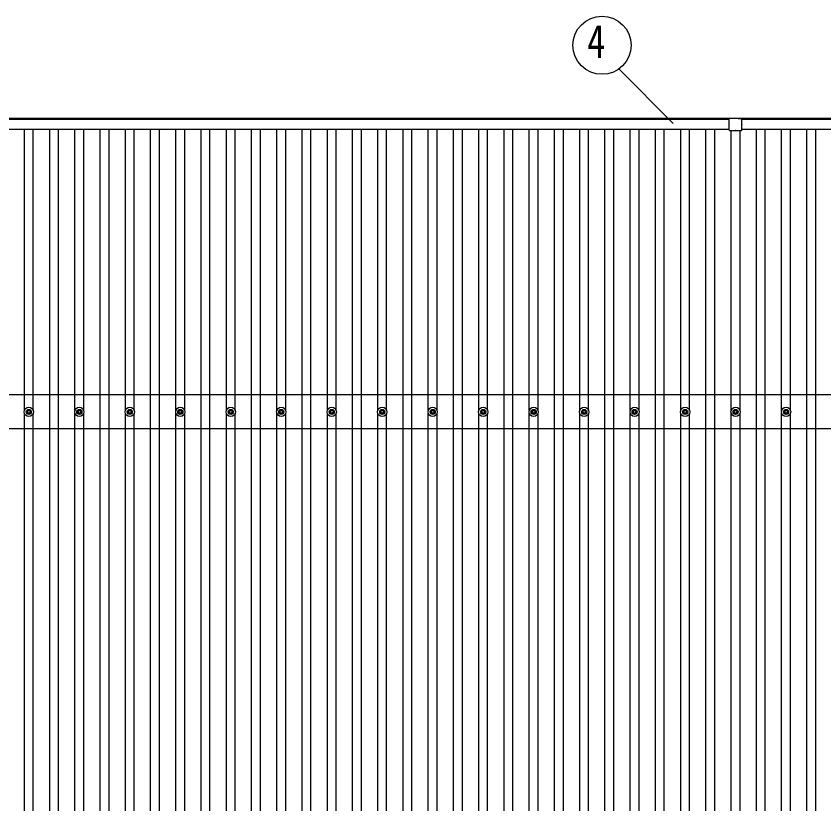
# Model space of a CAD drawing. Units: millimetres, scale not verified. Extents: x -21025 to 21025, y -14850 to 14850.
# Drawn here: x -14342 to -11142, y 8488 to 11608 of the extents above; entities that cross this region are included whole.
import ezdxf
from ezdxf.enums import TextEntityAlignment as Align

# ---------------------------------------------------------------- set-up
doc = ezdxf.new("R2010")
doc.units = ezdxf.units.MM
doc.header["$LTSCALE"] = 60
for name, color, linetype in [('0-5_YKK_13', 4, 'Continuous'), ('0-6_YKK_A1', 4, 'Continuous'), ('0-7_YKK_D', 6, 'Continuous')]:
    doc.layers.add(name, color=color, linetype=linetype)
doc.styles.add('ＭＳ ゴシック', font='')
doc.styles.get('ＭＳ ゴシック').set_extended_font_data('MS Gothic')

msp = doc.modelspace()

# ---------------------------------------------------------------- linework, layer by layer
at = {"layer": '0-5_YKK_13'}
for p, q in [((-11516.4, 11179.91), (-11516.4, 11201.51)), ((-11501.4, 11202.51), (-11515.4, 11202.51)), ((-11501.4, 11204.01), (-11481.4, 11204.01)), ((-11501.4, 11202.51), (-11501.4, 11204.01)), ((-11481.4, 11202.51), (-11481.4, 11204.01)), ((-11481.4, 11202.51), (-11467.4, 11202.51)), ((-11466.4, 11179.91), (-11466.4, 11201.51)), ((-11516.4, 11156.51), (-11516.4, 11179.11)), ((-11466.4, 11156.51), (-11466.4, 11179.11)), ((-11515.4, 11155.51), (-11491.8, 11155.51)), ((-11491, 11155.51), (-11467.4, 11155.51)), ((-14293.15, 10050.33), (-14293.15, 10045.91)), ((-14289.65, 10050.33), (-14289.65, 10045.91)), ((-14093.15, 10050.33), (-14093.15, 10045.91)), ((-14089.65, 10050.33), (-14089.65, 10045.91)), ((-13893.15, 10050.33), (-13893.15, 10045.91)), ((-13889.65, 10050.33), (-13889.65, 10045.91)), ((-13693.15, 10050.33), (-13693.15, 10045.91)), ((-13689.65, 10050.33), (-13689.65, 10045.91)), ((-13493.15, 10050.33), (-13493.15, 10045.91)), ((-13489.65, 10050.33), (-13489.65, 10045.91)), ((-13293.15, 10050.33), (-13293.15, 10045.91)), ((-13289.65, 10050.33), (-13289.65, 10045.91)), ((-13093.15, 10050.33), (-13093.15, 10045.91)), ((-13089.65, 10050.33), (-13089.65, 10045.91)), ((-12893.15, 10050.33), (-12893.15, 10045.91)), ((-12889.65, 10050.33), (-12889.65, 10045.91)), ((-12693.15, 10050.33), (-12693.15, 10045.91)), ((-12689.65, 10050.33), (-12689.65, 10045.91)), ((-12493.15, 10050.33), (-12493.15, 10045.91)), ((-12489.65, 10050.33), (-12489.65, 10045.91)), ((-12293.15, 10050.33), (-12293.15, 10045.91)), ((-12289.65, 10050.33), (-12289.65, 10045.91)), ((-12093.15, 10050.33), (-12093.15, 10045.91)), ((-12089.65, 10050.33), (-12089.65, 10045.91)), ((-11893.15, 10050.33), (-11893.15, 10045.91)), ((-11889.65, 10050.33), (-11889.65, 10045.91)), ((-11693.15, 10050.33), (-11693.15, 10045.91)), ((-11689.65, 10050.33), (-11689.65, 10045.91)), ((-11493.15, 10050.33), (-11493.15, 10045.91)), ((-11489.65, 10050.33), (-11489.65, 10045.91)), ((-11293.15, 10050.33), (-11293.15, 10045.91)), ((-11289.65, 10050.33), (-11289.65, 10045.91)), ((-14301.4, 10042.08), (-14296.99, 10042.08)), ((-14301.4, 10038.58), (-14296.99, 10038.58)), ((-14293.15, 10034.75), (-14293.15, 10030.33)), ((-14289.65, 10034.75), (-14289.65, 10030.33)), ((-14285.82, 10042.08), (-14281.41, 10042.08)), ((-14285.82, 10038.58), (-14281.41, 10038.58)), ((-14101.4, 10042.08), (-14096.99, 10042.08)), ((-14101.4, 10038.58), (-14096.99, 10038.58)), ((-14093.15, 10034.75), (-14093.15, 10030.33)), ((-14089.65, 10034.75), (-14089.65, 10030.33)), ((-14085.82, 10042.08), (-14081.41, 10042.08)), ((-14085.82, 10038.58), (-14081.41, 10038.58)), ((-13901.4, 10042.08), (-13896.99, 10042.08)), ((-13901.4, 10038.58), (-13896.99, 10038.58)), ((-13893.15, 10034.75), (-13893.15, 10030.33)), ((-13889.65, 10034.75), (-13889.65, 10030.33)), ((-13885.82, 10042.08), (-13881.41, 10042.08)), ((-13885.82, 10038.58), (-13881.41, 10038.58)), ((-13701.4, 10042.08), (-13696.99, 10042.08)), ((-13701.4, 10038.58), (-13696.99, 10038.58)), ((-13693.15, 10034.75), (-13693.15, 10030.33)), ((-13689.65, 10034.75), (-13689.65, 10030.33)), ((-13685.82, 10042.08), (-13681.41, 10042.08)), ((-13685.82, 10038.58), (-13681.41, 10038.58)), ((-13501.4, 10042.08), (-13496.99, 10042.08)), ((-13501.4, 10038.58), (-13496.99, 10038.58)), ((-13493.15, 10034.75), (-13493.15, 10030.33)), ((-13489.65, 10034.75), (-13489.65, 10030.33)), ((-13485.82, 10042.08), (-13481.41, 10042.08)), ((-13485.82, 10038.58), (-13481.41, 10038.58)), ((-13301.4, 10042.08), (-13296.99, 10042.08)), ((-13301.4, 10038.58), (-13296.99, 10038.58)), ((-13293.15, 10034.75), (-13293.15, 10030.33)), ((-13289.65, 10034.75), (-13289.65, 10030.33)), ((-13285.82, 10042.08), (-13281.41, 10042.08)), ((-13285.82, 10038.58), (-13281.41, 10038.58)), ((-13101.4, 10042.08), (-13096.99, 10042.08)), ((-13101.4, 10038.58), (-13096.99, 10038.58)), ((-13093.15, 10034.75), (-13093.15, 10030.33)), ((-13089.65, 10034.75), (-13089.65, 10030.33)), ((-13085.82, 10042.08), (-13081.41, 10042.08)), ((-13085.82, 10038.58), (-13081.41, 10038.58)), ((-12901.4, 10042.08), (-12896.99, 10042.08)), ((-12901.4, 10038.58), (-12896.99, 10038.58)), ((-12893.15, 10034.75), (-12893.15, 10030.33)), ((-12889.65, 10034.75), (-12889.65, 10030.33)), ((-12885.82, 10042.08), (-12881.41, 10042.08)), ((-12885.82, 10038.58), (-12881.41, 10038.58)), ((-12701.4, 10042.08), (-12696.99, 10042.08)), ((-12701.4, 10038.58), (-12696.99, 10038.58)), ((-12693.15, 10034.75), (-12693.15, 10030.33)), ((-12689.65, 10034.75), (-12689.65, 10030.33)), ((-12685.82, 10042.08), (-12681.41, 10042.08)), ((-12685.82, 10038.58), (-12681.41, 10038.58)), ((-12501.4, 10042.08), (-12496.99, 10042.08)), ((-12501.4, 10038.58), (-12496.99, 10038.58)), ((-12493.15, 10034.75), (-12493.15, 10030.33)), ((-12489.65, 10034.75), (-12489.65, 10030.33)), ((-12485.82, 10042.08), (-12481.41, 10042.08)), ((-12485.82, 10038.58), (-12481.41, 10038.58)), ((-12301.4, 10042.08), (-12296.99, 10042.08)), ((-12301.4, 10038.58), (-12296.99, 10038.58)), ((-12293.15, 10034.75), (-12293.15, 10030.33)), ((-12289.65, 10034.75), (-12289.65, 10030.33)), ((-12285.82, 10042.08), (-12281.41, 10042.08)), ((-12285.82, 10038.58), (-12281.41, 10038.58)), ((-12101.4, 10042.08), (-12096.99, 10042.08)), ((-12101.4, 10038.58), (-12096.99, 10038.58)), ((-12093.15, 10034.75), (-12093.15, 10030.33)), ((-12089.65, 10034.75), (-12089.65, 10030.33)), ((-12085.82, 10042.08), (-12081.41, 10042.08)), ((-12085.82, 10038.58), (-12081.41, 10038.58)), ((-11901.4, 10042.08), (-11896.99, 10042.08)), ((-11901.4, 10038.58), (-11896.99, 10038.58)), ((-11893.15, 10034.75), (-11893.15, 10030.33)), ((-11889.65, 10034.75), (-11889.65, 10030.33)), ((-11885.82, 10042.08), (-11881.41, 10042.08)), ((-11885.82, 10038.58), (-11881.41, 10038.58)), ((-11701.4, 10042.08), (-11696.99, 10042.08)), ((-11701.4, 10038.58), (-11696.99, 10038.58)), ((-11693.15, 10034.75), (-11693.15, 10030.33)), ((-11689.65, 10034.75), (-11689.65, 10030.33)), ((-11685.82, 10042.08), (-11681.41, 10042.08)), ((-11685.82, 10038.58), (-11681.41, 10038.58)), ((-11501.4, 10042.08), (-11496.99, 10042.08)), ((-11501.4, 10038.58), (-11496.99, 10038.58)), ((-11493.15, 10034.75), (-11493.15, 10030.33)), ((-11489.65, 10034.75), (-11489.65, 10030.33)), ((-11485.82, 10042.08), (-11481.41, 10042.08)), ((-11485.82, 10038.58), (-11481.41, 10038.58)), ((-11301.4, 10042.08), (-11296.99, 10042.08)), ((-11301.4, 10038.58), (-11296.99, 10038.58)), ((-11293.15, 10034.75), (-11293.15, 10030.33)), ((-11289.65, 10034.75), (-11289.65, 10030.33)), ((-11285.82, 10042.08), (-11281.41, 10042.08)), ((-11285.82, 10038.58), (-11281.41, 10038.58))]:
    msp.add_line(p, q, dxfattribs=at)
for centre, radius in [((-14291.4, 10040.33), 18.25), ((-14291.4, 10040.33), 10.15), ((-14091.4, 10040.33), 18.25), ((-14091.4, 10040.33), 10.15), ((-13891.4, 10040.33), 18.25), ((-13891.4, 10040.33), 10.15), ((-13691.4, 10040.33), 18.25), ((-13691.4, 10040.33), 10.15), ((-13491.4, 10040.33), 18.25), ((-13491.4, 10040.33), 10.15), ((-13291.4, 10040.33), 18.25), ((-13291.4, 10040.33), 10.15), ((-13091.4, 10040.33), 18.25), ((-13091.4, 10040.33), 10.15), ((-12891.4, 10040.33), 18.25), ((-12891.4, 10040.33), 10.15), ((-12691.4, 10040.33), 18.25), ((-12691.4, 10040.33), 10.15), ((-12491.4, 10040.33), 18.25), ((-12491.4, 10040.33), 10.15), ((-12291.4, 10040.33), 18.25), ((-12291.4, 10040.33), 10.15), ((-12091.4, 10040.33), 18.25), ((-12091.4, 10040.33), 10.15), ((-11891.4, 10040.33), 18.25), ((-11891.4, 10040.33), 10.15), ((-11691.4, 10040.33), 18.25), ((-11691.4, 10040.33), 10.15), ((-11491.4, 10040.33), 18.25), ((-11491.4, 10040.33), 10.15), ((-11291.4, 10040.33), 18.25), ((-11291.4, 10040.33), 10.15), ((-14291.4, 10040.33), 5.85), ((-14291.4, 10040.33), 5.25), ((-14091.4, 10040.33), 5.85), ((-14091.4, 10040.33), 5.25), ((-13891.4, 10040.33), 5.85), ((-13891.4, 10040.33), 5.25), ((-13691.4, 10040.33), 5.85), ((-13691.4, 10040.33), 5.25), ((-13491.4, 10040.33), 5.85), ((-13491.4, 10040.33), 5.25), ((-13291.4, 10040.33), 5.85), ((-13291.4, 10040.33), 5.25), ((-13091.4, 10040.33), 5.85), ((-13091.4, 10040.33), 5.25), ((-12891.4, 10040.33), 5.85), ((-12891.4, 10040.33), 5.25), ((-12691.4, 10040.33), 5.85), ((-12691.4, 10040.33), 5.25), ((-12491.4, 10040.33), 5.85), ((-12491.4, 10040.33), 5.25), ((-12291.4, 10040.33), 5.85), ((-12291.4, 10040.33), 5.25), ((-12091.4, 10040.33), 5.85), ((-12091.4, 10040.33), 5.25), ((-11891.4, 10040.33), 5.85), ((-11891.4, 10040.33), 5.25), ((-11691.4, 10040.33), 5.85), ((-11691.4, 10040.33), 5.25), ((-11491.4, 10040.33), 5.85), ((-11491.4, 10040.33), 5.25), ((-11291.4, 10040.33), 5.85), ((-11291.4, 10040.33), 5.25)]:
    msp.add_circle(centre, radius, dxfattribs=at)
for centre, radius, start, end in [((-11515.4, 11201.51), 1, 90, 179.99999), ((-11467.4, 11201.51), 1, 0, 90), ((-11516.7, 11179.51), 0.5, 306.8699, 53.1301), ((-11466.1, 11179.51), 0.5, 126.8699, 233.1301), ((-11515.4, 11156.51), 1, 179.99999, 270), ((-11491.4, 11155.21), 0.5, 36.8699, 143.1301), ((-11467.4, 11156.51), 1, 270, 0)]:
    msp.add_arc(centre, radius, start, end, dxfattribs=at)
at = {"layer": '0-6_YKK_A1'}
for p, q in [((-17509.7, 11203.51), (-11501.4, 11203.51)), ((-11481.4, 11203.51), (-7873.1, 11203.51)), ((-11516.4, 11198.72), (-17509.7, 11198.72)), ((-7873.1, 11198.72), (-11466.4, 11198.72)), ((-17514.4, 11160.72), (-11516.4, 11160.72)), ((-14308.9, 10045.52), (-14308.9, 11160.72)), ((-14273.9, 10045.5), (-14273.9, 11160.72)), ((-14208.9, 5819.71), (-14208.9, 11160.72)), ((-14173.9, 5819.71), (-14173.9, 11160.72)), ((-14108.9, 10045.52), (-14108.9, 11160.72)), ((-14073.9, 10045.5), (-14073.9, 11160.72)), ((-14008.9, 5819.71), (-14008.9, 11160.72)), ((-13973.9, 5819.71), (-13973.9, 11160.72)), ((-13908.9, 10045.52), (-13908.9, 11160.72)), ((-13873.9, 10045.5), (-13873.9, 11160.72)), ((-13808.9, 5819.71), (-13808.9, 11160.72)), ((-13773.9, 5819.71), (-13773.9, 11160.72)), ((-13708.9, 10045.52), (-13708.9, 11160.72)), ((-13673.9, 10045.5), (-13673.9, 11160.72)), ((-13608.9, 5819.71), (-13608.9, 11160.72)), ((-13573.9, 5819.71), (-13573.9, 11160.72)), ((-13508.9, 10045.52), (-13508.9, 11160.72)), ((-13473.9, 10045.5), (-13473.9, 11160.72)), ((-13408.9, 5819.71), (-13408.9, 11160.72)), ((-13373.9, 5819.71), (-13373.9, 11160.72)), ((-13308.9, 10045.52), (-13308.9, 11160.72)), ((-13273.9, 10045.5), (-13273.9, 11160.72)), ((-13208.9, 5819.71), (-13208.9, 11160.72)), ((-13173.9, 5819.71), (-13173.9, 11160.72)), ((-13108.9, 10045.52), (-13108.9, 11160.72)), ((-13073.9, 10045.5), (-13073.9, 11160.72)), ((-13008.9, 5819.71), (-13008.9, 11160.72)), ((-12973.9, 5819.71), (-12973.9, 11160.72)), ((-12908.9, 10045.52), (-12908.9, 11160.72)), ((-12873.9, 10045.5), (-12873.9, 11160.72)), ((-12808.9, 5819.71), (-12808.9, 11160.72)), ((-12773.9, 5819.71), (-12773.9, 11160.72)), ((-12708.9, 10045.52), (-12708.9, 11160.72)), ((-12673.9, 10045.5), (-12673.9, 11160.72)), ((-12608.9, 5819.71), (-12608.9, 11160.72)), ((-12573.9, 5819.71), (-12573.9, 11160.72)), ((-12508.9, 10045.52), (-12508.9, 11160.72)), ((-12473.9, 10045.5), (-12473.9, 11160.72)), ((-12408.9, 5819.71), (-12408.9, 11160.72)), ((-12373.9, 5819.71), (-12373.9, 11160.72)), ((-12308.9, 10045.52), (-12308.9, 11160.72)), ((-12273.9, 10045.5), (-12273.9, 11160.72)), ((-12208.9, 5819.71), (-12208.9, 11160.72)), ((-12173.9, 5819.71), (-12173.9, 11160.72)), ((-12108.9, 10045.52), (-12108.9, 11160.72)), ((-12073.9, 10045.5), (-12073.9, 11160.72)), ((-12008.9, 5819.71), (-12008.9, 11160.72)), ((-11973.9, 5819.71), (-11973.9, 11160.72)), ((-11908.9, 10045.52), (-11908.9, 11160.72)), ((-11873.9, 10045.5), (-11873.9, 11160.72)), ((-11808.9, 5819.71), (-11808.9, 11160.72)), ((-11773.9, 5819.71), (-11773.9, 11160.72)), ((-11708.9, 10045.52), (-11708.9, 11160.72)), ((-11673.9, 10045.5), (-11673.9, 11160.72)), ((-11608.9, 5819.71), (-11608.9, 11160.72)), ((-11573.9, 5819.71), (-11573.9, 11160.72)), ((-11508.9, 10045.52), (-11508.9, 11155.51)), ((-11473.9, 10045.5), (-11473.9, 11155.51)), ((-11466.4, 11160.72), (-7868.4, 11160.72)), ((-11408.9, 5819.71), (-11408.9, 11160.72)), ((-11373.9, 5819.71), (-11373.9, 11160.72)), ((-11308.9, 10045.52), (-11308.9, 11160.72)), ((-11273.9, 10045.5), (-11273.9, 11160.72)), ((-11208.9, 5819.71), (-11208.9, 11160.72)), ((-11173.9, 5819.71), (-11173.9, 11160.72)), ((-7891.4, 10107.33), (-17494.15, 10107.33)), ((-14308.9, 6945.51), (-14308.9, 10035.14)), ((-14273.9, 6945.51), (-14273.9, 10035.16)), ((-14108.9, 6945.51), (-14108.9, 10035.14)), ((-14073.9, 6945.51), (-14073.9, 10035.16)), ((-13908.9, 6945.51), (-13908.9, 10035.14)), ((-13873.9, 6945.51), (-13873.9, 10035.16)), ((-13708.9, 6945.51), (-13708.9, 10035.14)), ((-13673.9, 6945.51), (-13673.9, 10035.16)), ((-13508.9, 6945.51), (-13508.9, 10035.14)), ((-13473.9, 6945.51), (-13473.9, 10035.16)), ((-13308.9, 6945.51), (-13308.9, 10035.14)), ((-13273.9, 6945.51), (-13273.9, 10035.16)), ((-13108.9, 6945.51), (-13108.9, 10035.14)), ((-13073.9, 6945.51), (-13073.9, 10035.16)), ((-12908.9, 6945.51), (-12908.9, 10035.14)), ((-12873.9, 6945.51), (-12873.9, 10035.16)), ((-12708.9, 6945.51), (-12708.9, 10035.14)), ((-12673.9, 6945.51), (-12673.9, 10035.16)), ((-12508.9, 6945.51), (-12508.9, 10035.14)), ((-12473.9, 6945.51), (-12473.9, 10035.16)), ((-12308.9, 6945.51), (-12308.9, 10035.14)), ((-12273.9, 6945.51), (-12273.9, 10035.16)), ((-12108.9, 6945.51), (-12108.9, 10035.14)), ((-12073.9, 6945.51), (-12073.9, 10035.16)), ((-11908.9, 6945.51), (-11908.9, 10035.14)), ((-11873.9, 6945.51), (-11873.9, 10035.16)), ((-11708.9, 6945.51), (-11708.9, 10035.14)), ((-11673.9, 6945.51), (-11673.9, 10035.16)), ((-11508.9, 6945.51), (-11508.9, 10035.14)), ((-11473.9, 6945.51), (-11473.9, 10035.16)), ((-11308.9, 6945.51), (-11308.9, 10035.14)), ((-11273.9, 6945.51), (-11273.9, 10035.16)), ((-7891.4, 9973.33), (-17494.15, 9973.33))]:
    msp.add_line(p, q, dxfattribs=at)
at = {"layer": '0-7_YKK_D'}
msp.add_line((-11738.54, 11183.12), (-11954.13, 11398.71), dxfattribs=at)
msp.add_circle((-12020.55, 11492.84), 115.2, dxfattribs=at)

# ---------------------------------------------------------------- texts
at = {"layer": '0-7_YKK_D', "style": 'ＭＳ ゴシック', "width": 0.8}
msp.add_text('4', height=132, dxfattribs=at).set_placement((-12079.73, 11402.84), align=Align.BOTTOM_LEFT)

doc.saveas('drawing.dxf')
